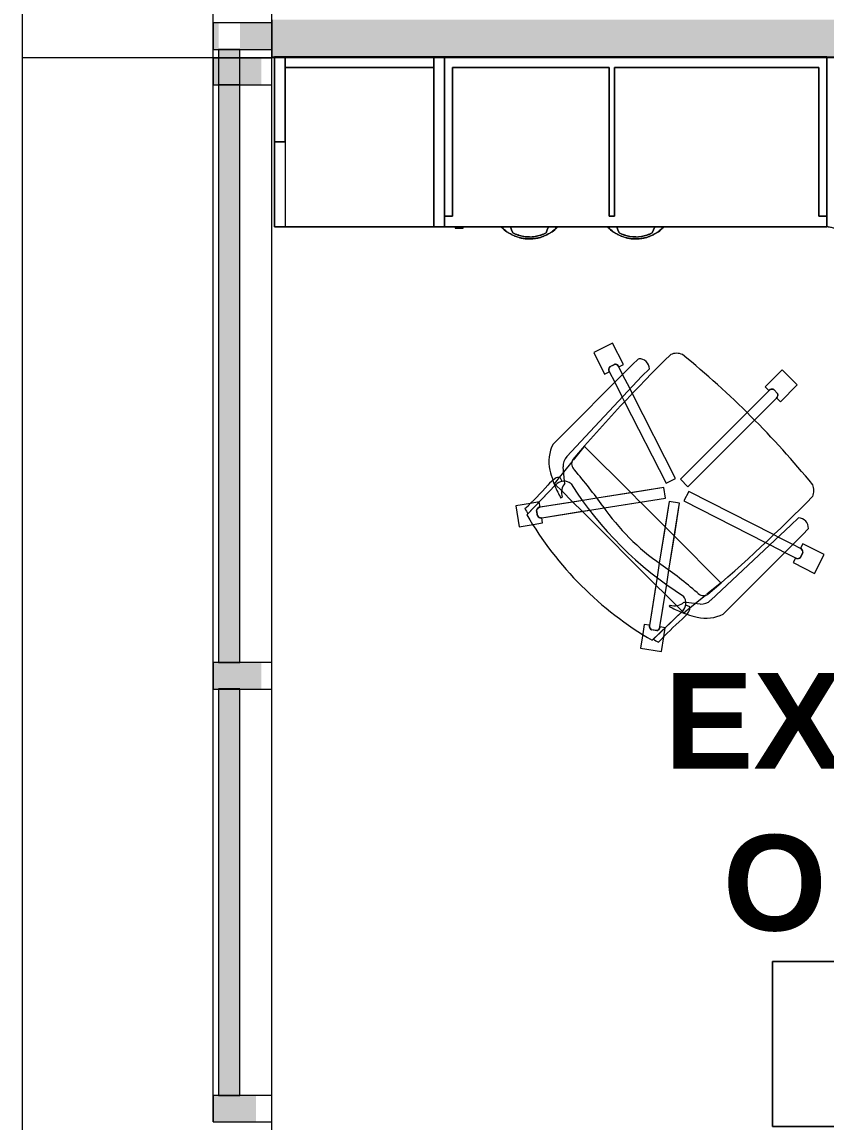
# Model space of a CAD drawing. Header units: inches. Extents: x 385 to 2249, y -1773 to -36.
# Drawn here: x 392.5 to 468.2, y -556.9 to -453.4 of the extents above; entities that cross this region are included whole.
import ezdxf

# ---------------------------------------------------------------- set-up
doc = ezdxf.new("R2010")
doc.units = ezdxf.units.IN
doc.header["$MEASUREMENT"] = 0
for name, color, linetype, lineweight in [('A-AREA-IDEN', 2, 'Continuous', 9), ('A-DETL', 90, 'Continuous', 9), ('A-DETL-THIN', 151, 'Continuous', 9), ('A-GLAZ-CURT', 52, 'Continuous', 13), ('A-GLAZ-CWMG', 51, 'Continuous', 13), ('A-WALL', 113, 'Continuous', 13), ('A-WALL-PATT', 111, 'Continuous', 13), ('I-FURN', 30, 'Continuous', 9), ('I-FURN-PNLS', 30, 'Continuous', 9), ('I-WALL', 2, 'Continuous', 13)]:
    doc.layers.add(name, color=color, linetype=linetype, lineweight=lineweight)
doc.styles.add('Swis721 Lt BT_B', font='', dxfattribs={"height": 9})
doc.styles.get('Swis721 Lt BT_B').set_extended_font_data('Swis721 Lt BT', bold=True)

# ---------------------------------------------------------------- blocks, each defined once
blk = doc.blocks.new('System Panel - Glazed 2-5453543-Level 6 POWER _ SIGNAL')
at = {"layer": 'A-GLAZ-CURT', "color": 8, "lineweight": 20}
for p, q in [((27.19, 2.25), (-27.19, 2.25)), ((-27.19, 2.25), (-27.19, 0.25)), ((27.19, 0.25), (27.19, 2.25)), ((-27.19, 0.25), (27.19, 0.25))]:
    blk.add_line(p, q, dxfattribs=at)
blk = doc.blocks.new('Rectangular Mullion - 2_5_ x 5_ rectangular-5019623-Level 6 POWER _ SIGNAL')
at = {"layer": 'A-GLAZ-CWMG', "lineweight": 9}
blk.add_hatch(color=7, dxfattribs=at).paths.add_polyline_path([(0, 1.76), (0, -2.75), (-2.5, -2.75), (-2.5, 1.76), (-1.23, 1.76)], flags=0)
at = {"layer": 'A-GLAZ-CWMG', "color": 8, "lineweight": 20}
for p, q in [((-2.5, 2.75), (0, 2.75)), ((-2.5, -2.75), (-2.5, 2.75)), ((0, 2.75), (0, -2.75)), ((0, -2.75), (-2.5, -2.75))]:
    blk.add_line(p, q, dxfattribs=at)
blk = doc.blocks.new('System Panel - Glazed 2-5041578-Level 6 POWER _ SIGNAL')
at = {"layer": 'A-GLAZ-CURT', "lineweight": 9}
blk.add_hatch(color=7, dxfattribs=at).paths.add_polyline_path([(-19.13, 0.25), (19.13, 0.25), (19.13, 2.25), (-19.13, 2.25)], flags=0)
at = {"layer": 'A-GLAZ-CURT', "color": 8, "lineweight": 20}
for p, q in [((19.13, 2.25), (-19.13, 2.25)), ((-19.13, 2.25), (-19.13, 0.25)), ((19.13, 0.25), (19.13, 2.25)), ((-19.13, 0.25), (19.13, 0.25))]:
    blk.add_line(p, q, dxfattribs=at)
blk = doc.blocks.new('System Panel - Glazed 2-5472165-Level 6 POWER _ SIGNAL')
at = {"layer": 'A-GLAZ-CURT', "lineweight": 9}
blk.add_hatch(color=7, dxfattribs=at).paths.add_polyline_path([(-28.84, 0.25), (28.84, 0.25), (28.84, 2.25), (-28.84, 2.25)], flags=0)
at = {"layer": 'A-GLAZ-CURT', "color": 8, "lineweight": 20}
for p, q in [((28.84, 2.25), (-28.84, 2.25)), ((-28.84, 2.25), (-28.84, 0.25)), ((28.84, 0.25), (28.84, 2.25)), ((-28.84, 0.25), (28.84, 0.25))]:
    blk.add_line(p, q, dxfattribs=at)
blk = doc.blocks.new('Rectangular Mullion - 2_5_ x 5_ rectangular-V9-Level 6 POWER _ SIGNAL')
at = {"layer": 'A-GLAZ-CWMG', "lineweight": 9}
h = blk.add_hatch(color=7, dxfattribs=at)
h.paths.add_polyline_path([(-2.5, 2.75), (0, 2.75), (0, -0.25), (-2.5, -0.25), (-2.5, 1.73)], flags=0)
h.paths.add_polyline_path([(-2.5, -2.75), (-2.5, -2.25), (0, -2.25), (0, -2.75)], flags=0)
at = {"layer": 'A-GLAZ-CWMG', "color": 8, "lineweight": 20}
for p, q in [((-2.5, 2.75), (0, 2.75)), ((-2.5, -2.75), (-2.5, 2.75)), ((0, 2.75), (0, -2.75)), ((0, -2.75), (-2.5, -2.75))]:
    blk.add_line(p, q, dxfattribs=at)
blk = doc.blocks.new('Rectangular Mullion - 2_5_ x 5_ rectangular-V7-Level 6 POWER _ SIGNAL')
at = {"layer": 'A-GLAZ-CWMG', "lineweight": 9}
blk.add_hatch(color=7, dxfattribs=at).paths.add_polyline_path([(-2.5, 1.26), (-2.5, -2.75), (0, -2.75), (0, 1.26), (-1.91, 1.26)], flags=0)
at = {"layer": 'A-GLAZ-CWMG', "color": 8, "lineweight": 20}
for p, q in [((0, 2.75), (-2.5, 2.75)), ((-2.5, 2.75), (-2.5, -2.75)), ((0, -2.75), (0, 2.75)), ((-2.5, -2.75), (0, -2.75))]:
    blk.add_line(p, q, dxfattribs=at)
blk = doc.blocks.new('Zira Wksta 11 - Type 2-5323181-Level 6 POWER _ SIGNAL')
at = {"layer": 'I-FURN'}
for p, q in [((-16, 66.49), (-16.17, 66.49)), ((-16, 66.49), (-16.17, 66.49)), ((-16.17, 66.48), (-16, 66.48)), ((-16.17, 66.48), (-16, 66.48)), ((-16, 66.6), (-16, 66.66)), ((-16, 66.66), (-16, 66.65)), ((-16, 66.6), (-16, 66.66)), ((-16, 66.66), (-16, 66.61)), ((-16, 66.65), (-16, 66.63)), ((-16, 66.63), (-16, 66.61)), ((-16, 66.61), (-16, 66.58)), ((-16, 66.61), (-16, 66.51)), ((-16, 66.51), (-16, 66.6)), ((-16, 66.51), (-16, 66.6)), ((-16, 66.58), (-16, 66.55)), ((-16, 66.55), (-16, 66.51)), ((-16, 66.48), (-16, 66.51)), ((-16, 66.51), (-16, 66.49)), ((-16, 66.48), (-16, 66.51)), ((-16, 66.51), (-16, 66.49)), ((-16, 66.48), (-16, 66.14)), ((-16, 66.14), (-16, 66.48)), ((-16, 66.48), (-16, 65.79)), ((-16, 66.14), (-16, 66.48)), ((-42.25, 65.29), (-44.22, 64.98)), ((-42.25, 65.29), (-44.22, 64.98)), ((-42.03, 63.91), (-42.25, 65.29)), ((-42.03, 63.91), (-42.25, 65.29)), ((-16.56, 65.56), (-16.28, 65.68)), ((-16.56, 65.56), (-16.28, 65.68)), ((-16.28, 65.68), (-16, 65.79)), ((-16.28, 65.68), (-16, 65.79)), ((-16, 66.14), (-16, 65.79)), ((-16, 65.79), (-16, 66.14)), ((-16, 65.79), (-16, 66.14)), ((-44.22, 64.98), (-44.01, 63.65)), ((-44.22, 64.98), (-44.01, 63.65)), ((-40.26, 61.5), (-43.11, 64.24)), ((-44.01, 63.65), (-43.87, 62.76)), ((-44.01, 63.65), (-43.87, 62.76)), ((-43.2, 63.25), (-42.69, 63.33)), ((-43.2, 63.25), (-42.69, 63.33)), ((-42.69, 63.32), (-43.19, 63.24)), ((-42.69, 63.32), (-43.19, 63.24)), ((-43.01, 64.14), (-40.26, 61.5)), ((-41.89, 63.07), (-42.03, 63.91)), ((-41.89, 63.07), (-42.03, 63.91)), ((-43.87, 62.76), (-43.39, 62.83)), ((-43.87, 62.76), (-43.39, 62.83)), ((-43.38, 62.83), (-42.77, 59.03)), ((-43.38, 62.83), (-42.66, 58.31)), ((-41.9, 59.91), (-42.39, 62.99)), ((-41.75, 58.96), (-42.39, 62.99)), ((-42.37, 62.99), (-41.89, 63.07)), ((-42.37, 62.99), (-41.89, 63.07)), ((-16.28, 62.32), (-16.56, 62.44)), ((-16.28, 62.32), (-16.56, 62.44)), ((-16, 62.21), (-16.28, 62.32)), ((-16, 62.21), (-16.28, 62.32)), ((-16, 61.86), (-16, 62.21)), ((-16, 62.21), (-16, 61.86)), ((-16, 61.86), (-16, 62.21)), ((-16, 62.21), (-16, 61.52)), ((-40.3, 61.51), (-40.83, 60.97)), ((-40.18, 61.62), (-40.24, 61.57)), ((-40.02, 61.55), (-40.16, 61.65)), ((-39.87, 61.42), (-40.02, 61.54)), ((-39.96, 60.93), (-39.59, 61.1)), ((-39.62, 61.22), (-39.86, 61.41)), ((-39.08, 60.78), (-39.58, 61.19)), ((-28.98, 54.33), (-36.44, 61.78)), ((-16, 61.52), (-16.17, 61.52)), ((-16, 61.52), (-16.17, 61.52)), ((-16.17, 61.51), (-16, 61.51)), ((-16.17, 61.51), (-16, 61.51)), ((-16, 61.52), (-16, 61.86)), ((-16, 61.86), (-16, 61.52)), ((-16, 61.52), (-16, 61.86)), ((-16, 61.49), (-16, 61.52)), ((-16, 61.49), (-16, 61.52)), ((-16, 61.51), (-16, 61.49)), ((-16, 61.51), (-16, 61.49)), ((-16, 61.49), (-16, 61.39)), ((-16, 61.4), (-16, 61.49)), ((-16, 61.49), (-16, 61.39)), ((-16, 61.4), (-16, 61.49)), ((-16, 61.38), (-16, 61.4)), ((-16, 61.34), (-16, 61.4)), ((-16, 61.39), (-16, 61.35)), ((-16, 61.39), (-16, 61.34)), ((-16, 61.36), (-16, 61.38)), ((-16, 61.35), (-16, 61.36)), ((-16, 61.35), (-16, 61.34)), ((-16, 61.34), (-16, 61.35)), ((-40.83, 60.97), (-41.9, 59.91)), ((-41.52, 61.04), (-41.44, 60.93)), ((-40.11, 60.67), (-39.95, 60.69)), ((-39.95, 60.69), (-38.6, 60.83)), ((-38.11, 60), (-39.08, 60.78)), ((-37.61, 60.47), (-30.06, 53.42)), ((-42.77, 59.03), (-49.71, 52.1)), ((-41.9, 59.91), (-42.77, 59.03)), ((-42.77, 59.03), (-42.66, 58.31)), ((-41.75, 58.96), (-41.9, 59.91)), ((-38.06, 59.95), (-38.11, 60)), ((-36.72, 58.87), (-37.97, 59.88)), ((-42.66, 58.31), (-42.45, 56.98)), ((-42.66, 58.31), (-42.45, 56.98)), ((-41.54, 57.65), (-41.75, 58.96)), ((-41.54, 57.65), (-41.75, 58.96)), ((-41.03, 54.44), (-36.66, 58.82)), ((-36.66, 58.82), (-36.72, 58.87)), ((-42.45, 56.98), (-41.91, 53.57)), ((-42.45, 56.98), (-41.53, 51.18)), ((-41.03, 54.44), (-41.54, 57.65)), ((-40.54, 51.34), (-41.54, 57.65)), ((-27.84, 57.95), (-29.85, 56.93)), ((-27.84, 57.95), (-29.85, 56.93)), ((-26.94, 56.17), (-27.84, 57.95)), ((-26.94, 56.17), (-27.84, 57.95)), ((-30.63, 55.97), (-32.03, 55.26)), ((-30.63, 55.97), (-32.03, 55.26)), ((-29.62, 56.49), (-30.63, 55.97)), ((-29.62, 56.49), (-30.63, 55.97)), ((-29.85, 56.93), (-29.63, 56.5)), ((-29.85, 56.93), (-29.63, 56.5)), ((-29.17, 56.45), (-28.94, 55.99)), ((-29.17, 56.45), (-28.94, 55.99)), ((-28.95, 55.99), (-29.17, 56.43)), ((-28.95, 55.99), (-29.17, 56.43)), ((-28.94, 55.15), (-26.94, 56.17)), ((-28.94, 55.15), (-26.94, 56.17)), ((-16, 56.49), (-16.17, 56.49)), ((-16.17, 56.48), (-16, 56.48)), ((-16, 56.65), (-16, 56.66)), ((-16, 56.66), (-16, 56.61)), ((-16, 56.6), (-16, 56.65)), ((-16, 56.61), (-16, 56.51)), ((-16, 56.56), (-16, 56.6)), ((-16, 56.51), (-16, 56.56)), ((-16, 56.48), (-16, 56.51)), ((-16, 56.51), (-16, 56.49)), ((-16, 56.48), (-16, 55.79)), ((-16, 56.14), (-16, 56.48)), ((-16, 55.79), (-16, 56.14)), ((-32.46, 55.04), (-40.13, 51.13)), ((-32.46, 55.04), (-40.13, 51.13)), ((-32.03, 55.26), (-32.46, 55.04)), ((-32.03, 55.26), (-32.46, 55.04)), ((-31.26, 54.53), (-29.89, 55.23)), ((-31.26, 54.53), (-29.89, 55.23)), ((-29.89, 55.23), (-29.17, 55.6)), ((-29.89, 55.23), (-29.17, 55.6)), ((-29.16, 55.58), (-28.94, 55.15)), ((-29.16, 55.58), (-28.94, 55.15)), ((-16.56, 55.56), (-16.28, 55.68)), ((-16.28, 55.68), (-16, 55.79)), ((-41.91, 53.57), (-41.03, 54.44)), ((-40.54, 51.34), (-41.03, 54.44)), ((-39.68, 50.24), (-31.71, 54.3)), ((-39.68, 50.24), (-31.71, 54.3)), ((-31.71, 54.3), (-31.26, 54.53)), ((-31.71, 54.3), (-31.26, 54.53)), ((-28.41, 53.72), (-28.98, 54.33)), ((-55.65, 53.55), (-55.96, 51.57)), ((-55.65, 53.55), (-55.96, 51.57)), ((-54.32, 53.34), (-55.65, 53.55)), ((-54.32, 53.34), (-55.65, 53.55)), ((-53.43, 53.2), (-54.32, 53.34)), ((-53.43, 53.2), (-54.32, 53.34)), ((-53.5, 52.72), (-53.43, 53.2)), ((-53.5, 52.72), (-53.43, 53.2)), ((-44.2, 51.27), (-41.94, 53.53)), ((-41.91, 53.57), (-41.53, 51.18)), ((-30.06, 53.42), (-29.35, 52.71)), ((-54.91, 52.44), (-52.18, 49.59)), ((-52.18, 49.59), (-54.81, 52.33)), ((-54, 52.02), (-53.92, 52.52)), ((-54, 52.02), (-53.92, 52.52)), ((-53.91, 52.52), (-53.99, 52.02)), ((-53.91, 52.52), (-53.99, 52.02)), ((-49.71, 52.1), (-53.51, 52.7)), ((-48.98, 51.99), (-53.51, 52.7)), ((-49.71, 52.1), (-50.58, 51.23)), ((-48.98, 51.99), (-49.71, 52.1)), ((-47.65, 51.78), (-48.98, 51.99)), ((-47.65, 51.78), (-48.98, 51.99)), ((-44.24, 51.24), (-47.65, 51.78)), ((-41.85, 50.86), (-47.65, 51.78)), ((-16.28, 52.32), (-16.56, 52.44)), ((-16, 52.21), (-16.28, 52.32)), ((-16, 51.86), (-16, 52.21)), ((-16, 52.21), (-16, 51.52)), ((-16, 51.52), (-16, 51.86)), ((-55.96, 51.57), (-54.58, 51.36)), ((-55.96, 51.57), (-54.58, 51.36)), ((-54.58, 51.36), (-53.74, 51.22)), ((-54.58, 51.36), (-53.74, 51.22)), ((-53.74, 51.23), (-53.66, 51.7)), ((-53.74, 51.22), (-53.66, 51.7)), ((-53.74, 51.22), (-53.74, 51.23)), ((-53.66, 51.72), (-50.58, 51.23)), ((-53.66, 51.72), (-49.63, 51.08)), ((-51.6, 50.77), (-51.71, 50.85)), ((-50.58, 51.23), (-51.65, 50.16)), ((-50.58, 51.23), (-49.63, 51.08)), ((-49.63, 51.08), (-48.32, 50.87)), ((-49.63, 51.08), (-48.32, 50.87)), ((-48.32, 50.87), (-45.12, 50.36)), ((-48.32, 50.87), (-42.01, 49.87)), ((-45.12, 50.36), (-44.24, 51.24)), ((-41.85, 50.86), (-44.24, 51.24)), ((-42.01, 49.87), (-41.85, 50.86)), ((-42.01, 49.87), (-41.85, 50.86)), ((-41.53, 51.18), (-40.54, 51.34)), ((-41.53, 51.18), (-40.54, 51.34)), ((-40.13, 51.13), (-39.68, 50.24)), ((-40.13, 51.13), (-39.68, 50.24)), ((-16, 51.52), (-16.17, 51.52)), ((-16.17, 51.51), (-16, 51.51)), ((-16, 51.49), (-16, 51.52)), ((-16, 51.51), (-16, 51.49)), ((-16, 51.49), (-16, 51.42)), ((-16, 51.4), (-16, 51.49)), ((-16, 51.42), (-16, 51.39)), ((-16, 51.34), (-16, 51.4)), ((-16, 51.39), (-16, 51.37)), ((-16, 51.37), (-16, 51.34)), ((-51.65, 50.16), (-52.18, 49.63)), ((-49.49, 45.99), (-45.12, 50.36)), ((-45.12, 50.36), (-42.01, 49.87)), ((-39.75, 49.79), (-40.46, 49.08)), ((-39.75, 49.79), (-40.46, 49.08)), ((-33.51, 43.54), (-39.75, 49.79)), ((-33.51, 43.54), (-39.75, 49.79)), ((-52.32, 49.48), (-52.22, 49.35)), ((-52.24, 49.57), (-52.29, 49.51)), ((-52.21, 49.34), (-51.89, 48.95)), ((-51.86, 48.91), (-51.45, 48.41)), ((-51.77, 48.92), (-51.6, 49.28)), ((-51.51, 47.93), (-51.36, 49.28)), ((-51.36, 49.28), (-51.35, 49.44)), ((-41.8, 49.46), (-45.71, 41.79)), ((-41.8, 49.46), (-45.71, 41.79)), ((-44.97, 41.04), (-40.91, 49.01)), ((-44.97, 41.04), (-40.91, 49.01)), ((-40.91, 49.01), (-41.8, 49.46)), ((-40.91, 49.01), (-41.8, 49.46)), ((-40.46, 49.08), (-34.22, 42.84)), ((-40.46, 49.08), (-34.22, 42.84)), ((-51.45, 48.41), (-50.67, 47.44)), ((-44.09, 39.39), (-51.14, 46.94)), ((-50.67, 47.44), (-50.62, 47.38)), ((-50.55, 47.3), (-49.54, 46.05)), ((-52.45, 45.77), (-45, 38.31)), ((-49.54, 46.05), (-49.49, 45.99)), ((-31.41, 41.45), (-33.51, 43.54)), ((-31.41, 41.45), (-33.51, 43.54)), ((-34.22, 42.84), (-32.12, 40.74)), ((-34.22, 42.84), (-32.12, 40.74)), ((-45.71, 41.79), (-45.93, 41.36)), ((-45.71, 41.79), (-45.93, 41.36)), ((-31.06, 41.8), (-31.4, 41.46)), ((-31.06, 41.8), (-31.4, 41.46)), ((-29.47, 40.21), (-31.06, 41.8)), ((-29.47, 40.21), (-31.06, 41.8)), ((-45.93, 41.36), (-46.64, 39.96)), ((-45.93, 41.36), (-46.64, 39.96)), ((-45.9, 39.22), (-45.2, 40.58)), ((-45.9, 39.22), (-45.2, 40.58)), ((-45.2, 40.58), (-44.97, 41.04)), ((-45.2, 40.58), (-44.97, 41.04)), ((-32.13, 40.73), (-32.47, 40.38)), ((-32.13, 40.73), (-32.47, 40.38)), ((-32.47, 40.38), (-30.88, 38.79)), ((-32.47, 40.38), (-30.88, 38.79)), ((-31.31, 41), (-31.67, 40.64)), ((-31.67, 40.65), (-31.32, 41)), ((-31.67, 40.65), (-31.32, 41)), ((-31.31, 41), (-31.67, 40.64)), ((-46.64, 39.96), (-47.16, 38.95)), ((-46.64, 39.96), (-47.16, 38.95)), ((-43.38, 38.68), (-44.09, 39.39)), ((-30.88, 38.79), (-29.47, 40.21)), ((-30.88, 38.79), (-29.47, 40.21)), ((-47.6, 39.18), (-48.62, 37.17)), ((-47.6, 39.18), (-48.62, 37.17)), ((-47.17, 38.96), (-47.6, 39.18)), ((-47.17, 38.96), (-47.6, 39.18)), ((-46.66, 38.26), (-47.12, 38.5)), ((-46.66, 38.26), (-47.12, 38.5)), ((-47.11, 38.5), (-46.66, 38.28)), ((-47.11, 38.5), (-46.66, 38.28)), ((-46.27, 38.5), (-45.9, 39.22)), ((-46.27, 38.5), (-45.9, 39.22)), ((-45.82, 38.27), (-46.25, 38.49)), ((-45.82, 38.27), (-46.25, 38.49)), ((-45, 38.31), (-44.39, 37.74)), ((-46.84, 36.27), (-45.82, 38.27)), ((-46.84, 36.27), (-45.82, 38.27)), ((-48.62, 37.17), (-46.84, 36.27)), ((-48.62, 37.17), (-46.84, 36.27))]:
    blk.add_line(p, q, dxfattribs=at)
at = {"layer": 'I-FURN', "flags": 128}
for points in [[(-16, 65.79), (-16.28, 65.68), (-16.56, 65.56)], [(-16, 65.79), (-16.28, 65.68), (-16.56, 65.56)], [(-16.56, 62.44), (-16.28, 62.32), (-16, 62.21)], [(-16.56, 62.44), (-16.28, 62.32), (-16, 62.21)], [(-16, 55.79), (-16.28, 55.68), (-16.56, 55.56)], [(-16.56, 52.44), (-16.28, 52.32), (-16, 52.21)]]:
    blk.add_lwpolyline(points, dxfattribs=at)
at = {"layer": 'I-FURN'}
for centre, radius, start, end in [((-13.45, 64), 3.69, 137.0289, 137.7029), ((-13.45, 64), 3.69, 137.0385, 137.567), ((-13.45, 64), 3.69, 137.0289, 137.7029), ((-13.45, 64), 3.69, 137.0385, 137.567), ((-26.52, 35.85), 32.89, 120.3075, 149.696), ((-26.21, 35.54), 33.17, 119.4478, 120.4234), ((-22.46, 82.79), 27.2, 222.4882, 229.0143), ((-42.99, 62.9), 0.407, 120.1651, 189.8349), ((-42.97, 62.9), 0.406, 121.6199, 175.524), ((-42.97, 62.9), 0.406, 121.6199, 162.0479), ((-42.99, 62.9), 0.407, 120.1651, 148.033), ((-42.77, 62.94), 0.407, 63.9009, 77.8349), ((-42.77, 62.94), 0.407, 8.1651, 77.8349), ((-42.79, 62.93), 0.406, 62.9041, 76.3801), ((-42.79, 62.93), 0.406, 62.9041, 76.3801), ((-42.79, 62.93), 0.406, 9, 62.9041), ((-42.79, 62.93), 0.406, 49.4281, 62.9041), ((-42.77, 62.94), 0.407, 49.967, 63.9009), ((-42.79, 62.93), 0.406, 9, 49.4281), ((-42.77, 62.94), 0.407, 22.0991, 49.967), ((-42.99, 62.9), 0.407, 161.967, 175.9009), ((-42.99, 62.9), 0.407, 175.9009, 189.8349), ((-42.99, 62.9), 0.407, 148.033, 161.967), ((-42.97, 62.9), 0.406, 162.0479, 175.524), ((-42.97, 62.9), 0.406, 175.524, 189), ((-42.97, 62.9), 0.406, 175.524, 189), ((-42.77, 62.94), 0.407, 8.1651, 22.0991), ((-42.75, 59.43), 3.74, 35.0936, 49.0143), ((-38.08, 58.54), 3.63, 63.1789, 103.0478), ((-36.73, 52.71), 9.61, 112.2631, 119.9334), ((-36.73, 52.71), 9.61, 111.6393, 112.073), ((-40.99, 60.74), 1.05, 10.2002, 46.1786), ((-40.99, 60.74), 1.05, 320.9554, 46.1786), ((-36.73, 52.71), 9.61, 109.114, 111.4906), ((-36.73, 52.71), 9.61, 103.0478, 108.9964), ((-40.19, 61.23), 0.613, 347.5427, 35.0936), ((-13.45, 64), 3.69, 222.2971, 222.9711), ((-13.45, 64), 3.69, 222.2971, 222.9711), ((-13.45, 64), 3.69, 222.433, 222.9615), ((-13.45, 64), 3.69, 222.433, 222.9615), ((-22.13, 31.46), 33.83, 122.2285, 147.7715), ((-41.02, 59.61), 1.38, 79.0187, 107.9497), ((-41.02, 59.61), 1.38, 50.0878, 77.4248), ((-38.55, 59.45), 1.39, 47.8013, 92.1078), ((-66.86, 92.2), 42.84, 304.9767, 310.7699), ((-38.29, 59.27), 0.763, 59.2338, 140.7662), ((-137.56, -56.85), 153.52, 44.4749, 49.5213), ((-29.58, 38.91), 22.19, 124.9767, 145.0233), ((-29.44, 56.14), 0.407, 48.1651, 117.8349), ((-29.44, 56.14), 0.407, 103.9009, 117.8349), ((-29.44, 56.12), 0.406, 90.0479, 117), ((-29.44, 56.12), 0.406, 49.6199, 117), ((-29.44, 56.14), 0.407, 89.967, 103.9009), ((-29.44, 56.14), 0.407, 76.033, 89.967), ((-29.44, 56.12), 0.406, 49.6199, 90.0479), ((-29.44, 56.14), 0.407, 48.1651, 76.033), ((-29.35, 55.96), 0.406, 297, 4.3801), ((-29.34, 55.95), 0.407, 296.1651, 5.8349), ((-29.35, 55.96), 0.406, 350.9041, 4.3801), ((-29.34, 55.95), 0.407, 351.9009, 5.8349), ((-13.45, 54), 3.69, 137.0289, 137.7029), ((-13.45, 54), 3.69, 137.0385, 137.567), ((-29.35, 55.96), 0.406, 297, 310.476), ((-29.34, 55.95), 0.407, 296.1651, 351.9009), ((-29.35, 55.96), 0.406, 310.476, 350.9041), ((-29.37, 53.66), 0.956, 270.8901, 3.1099), ((-26.21, 35.54), 33.17, 149.5766, 150.5522), ((-73.46, 31.79), 27.2, 40.9857, 47.5118), ((-53.61, 52.1), 0.407, 192.1651, 206.0991), ((-53.61, 52.1), 0.407, 192.1651, 206.0991), ((-53.6, 52.12), 0.406, 193.6199, 220.5719), ((-53.6, 52.12), 0.406, 193.6199, 207.0959), ((-53.61, 52.1), 0.407, 206.0991, 220.033), ((-53.61, 52.1), 0.407, 206.0991, 220.033), ((-53.6, 52.12), 0.406, 207.0959, 234.0479), ((-53.57, 52.32), 0.407, 121.967, 149.8349), ((-53.57, 52.32), 0.407, 135.9009, 149.8349), ((-53.61, 52.1), 0.407, 220.033, 233.967), ((-53.61, 52.1), 0.407, 220.033, 233.967), ((-53.57, 52.3), 0.406, 81, 148.3801), ((-53.57, 52.3), 0.406, 121.4281, 148.3801), ((-53.6, 52.12), 0.406, 220.5719, 247.524), ((-53.57, 52.32), 0.407, 121.967, 135.9009), ((-53.61, 52.1), 0.407, 233.967, 247.9009), ((-53.61, 52.1), 0.407, 233.967, 261.8349), ((-53.6, 52.12), 0.406, 234.0479, 247.524), ((-53.57, 52.32), 0.407, 108.033, 121.967), ((-53.57, 52.32), 0.407, 108.033, 121.967), ((-53.57, 52.3), 0.406, 114.798, 121.4281), ((-53.57, 52.3), 0.406, 81, 114.798), ((-53.57, 52.32), 0.407, 94.0991, 108.033), ((-53.57, 52.32), 0.407, 94.0991, 108.033), ((-53.57, 52.32), 0.407, 80.1651, 94.0991), ((-53.57, 52.32), 0.407, 80.1651, 94.0991), ((-53.61, 52.1), 0.407, 247.9009, 261.8349), ((-53.6, 52.12), 0.406, 247.524, 261), ((-53.6, 52.12), 0.406, 247.524, 261), ((-43.38, 46.05), 9.61, 150.0666, 157.7369), ((-50.28, 50.34), 1.38, 162.0503, 190.9813), ((-82.87, 76.19), 42.84, 319.2301, 325.0233), ((-13.45, 54), 3.69, 222.2971, 222.9711), ((-13.45, 54), 3.69, 222.433, 222.9615), ((-50.28, 50.34), 1.38, 192.5752, 219.9122), ((-29.21, 50.15), 1.31, 335.0433, 24.9567), ((-50.11, 52.08), 3.74, 220.9857, 234.9064), ((-43.38, 46.05), 9.61, 161.0036, 166.9522), ((-43.38, 46.05), 9.61, 158.5094, 161.0036), ((-43.38, 46.05), 9.61, 157.927, 158.3607), ((-51.9, 49.52), 0.613, 234.9064, 282.4573), ((-51.42, 50.32), 1.05, 223.8214, 259.7998), ((-51.42, 50.32), 1.05, 223.8214, 309.0446), ((-93.91, 103.23), 84.96, 309.1475, 320.8525), ((-49.21, 47.4), 3.63, 166.9522, 206.8211), ((-50.12, 47.88), 1.39, 177.8922, 222.1987), ((-49.94, 47.62), 0.763, 129.2338, 210.7662), ((66.18, 146.89), 153.52, 220.4787, 225.5251), ((-31.7, 41.16), 0.406, 31.524, 45), ((-31.7, 41.16), 0.406, 337.6199, 45), ((-31.68, 41.17), 0.407, 31.9009, 45.8349), ((-31.68, 41.17), 0.407, 336.1651, 45.8349), ((-31.84, 41.01), 0.407, 224.1651, 293.8349), ((-31.84, 41.01), 0.407, 224.1651, 293.8349), ((-31.83, 41.03), 0.406, 225, 238.476), ((-31.83, 41.03), 0.406, 225, 292.3801), ((-31.83, 41.03), 0.406, 238.476, 278.9041), ((-31.83, 41.03), 0.406, 278.9041, 292.3801), ((-31.7, 41.16), 0.406, 351.0959, 31.524), ((-31.68, 41.17), 0.407, 17.967, 31.9009), ((-31.7, 41.16), 0.406, 337.6199, 351.0959), ((-31.68, 41.17), 0.407, 336.1651, 17.967), ((-46.81, 38.77), 0.407, 152.1651, 180.033), ((-46.81, 38.77), 0.407, 152.1651, 221.8349), ((-46.81, 38.77), 0.407, 180.033, 193.967), ((-46.81, 38.77), 0.407, 193.967, 221.8349), ((-46.8, 38.77), 0.406, 153, 220.3801), ((-46.8, 38.77), 0.406, 166.476, 206.9041), ((-46.8, 38.77), 0.406, 153, 166.476), ((-46.8, 38.77), 0.406, 206.9041, 220.3801), ((-46.63, 38.68), 0.406, 265.6199, 333), ((-46.62, 38.67), 0.407, 264.1651, 333.8349), ((-46.63, 38.68), 0.406, 265.6199, 319.524), ((-46.62, 38.67), 0.407, 264.1651, 305.967), ((-46.62, 38.67), 0.407, 305.967, 333.8349), ((-46.63, 38.68), 0.406, 319.524, 333), ((-44.34, 38.7), 0.956, 266.8901, 359.1099), ((-40.82, 38.53), 1.31, 245.0433, 294.9567)]:
    blk.add_arc(centre, radius, start, end, dxfattribs=at)
for points, knots in [([(-16.17, 61.52), (-16.32, 61.69), (-16.6, 62.05), (-16.9, 62.66), (-17.09, 63.32), (-17.17, 64.23), (-17, 65.14), (-16.6, 65.95), (-16.32, 66.31), (-16.17, 66.48)], [0, 0, 0, 0, 0.125, 0.25, 0.375, 0.5, 0.75, 0.875, 1, 1, 1, 1]), ([(-16.17, 61.52), (-16.32, 61.69), (-16.6, 62.05), (-16.9, 62.66), (-17.09, 63.32), (-17.17, 64.23), (-17, 65.14), (-16.6, 65.95), (-16.32, 66.31), (-16.17, 66.48)], [0, 0, 0, 0, 0.125, 0.25, 0.375, 0.5, 0.75, 0.875, 1, 1, 1, 1]), ([(-16, 66.66), (-16, 66.66), (-16, 66.66), (-16, 66.65), (-16.01, 66.65), (-16.01, 66.65), (-16.01, 66.65), (-16.02, 66.64), (-16.02, 66.64), (-16.02, 66.63), (-16.03, 66.63), (-16.03, 66.63), (-16.04, 66.62), (-16.05, 66.61), (-16.05, 66.6)], [0, 0, 0, 0, 0.125, 0.1875, 0.25, 0.3125, 0.375, 0.4375, 0.5, 0.5625, 0.625, 0.6875, 0.75, 1, 1, 1, 1]), ([(-16, 66.66), (-16, 66.66), (-16, 66.66), (-16, 66.65), (-16.01, 66.65), (-16.01, 66.65), (-16.01, 66.65), (-16.02, 66.64), (-16.02, 66.64), (-16.02, 66.63), (-16.03, 66.63), (-16.03, 66.63), (-16.04, 66.62), (-16.05, 66.61), (-16.05, 66.6)], [0, 0, 0, 0, 0.125, 0.1875, 0.25, 0.3125, 0.375, 0.4375, 0.5, 0.5625, 0.625, 0.6875, 0.75, 1, 1, 1, 1]), ([(-16.04, 66.61), (-16.04, 66.62), (-16.03, 66.63), (-16.02, 66.64), (-16.02, 66.64), (-16.01, 66.65), (-16.01, 66.65), (-16.01, 66.65), (-16, 66.65), (-16, 66.65), (-16, 66.66), (-16, 66.66), (-16, 66.66)], [0, 0, 0, 0, 0.25, 0.375, 0.5, 0.5625, 0.625, 0.6875, 0.75, 0.8125, 0.875, 1, 1, 1, 1]), ([(-16.04, 66.61), (-16.04, 66.62), (-16.03, 66.63), (-16.02, 66.64), (-16.02, 66.64), (-16.01, 66.65), (-16.01, 66.65), (-16.01, 66.65), (-16, 66.65), (-16, 66.65), (-16, 66.66), (-16, 66.66), (-16, 66.66)], [0, 0, 0, 0, 0.25, 0.375, 0.5, 0.5625, 0.625, 0.6875, 0.75, 0.8125, 0.875, 1, 1, 1, 1]), ([(-16.56, 65.56), (-16.73, 65.24), (-16.91, 64.72), (-16.95, 64.18), (-16.95, 64)], [0, 0, 0, 0, 0.3333333, 0.5, 0.5, 0.5, 0.5]), ([(-16.67, 65.78), (-16.73, 65.68), (-16.79, 65.55), (-16.85, 65.42), (-16.86, 65.4)], [0.15936451, 0.15936451, 0.15936451, 0.15936451, 0.22222222, 0.23762024, 0.23762024, 0.23762024, 0.23762024]), ([(-16.67, 65.78), (-16.73, 65.68), (-16.79, 65.55), (-16.85, 65.42), (-16.86, 65.4)], [0.15936451, 0.15936451, 0.15936451, 0.15936451, 0.22222222, 0.23762024, 0.23762024, 0.23762024, 0.23762024]), ([(-17.1, 64.52), (-17.11, 64.45), (-17.12, 64.32), (-17.13, 64.19), (-17.13, 64.14)], [0.40508035, 0.40508035, 0.40508035, 0.40508035, 0.44444444, 0.47528756, 0.47528756, 0.47528756, 0.47528756]), ([(-17.1, 64.52), (-17.11, 64.45), (-17.12, 64.32), (-17.13, 64.19), (-17.13, 64.14)], [0.40508035, 0.40508035, 0.40508035, 0.40508035, 0.44444444, 0.47528756, 0.47528756, 0.47528756, 0.47528756]), ([(-16.94, 65.16), (-16.97, 65.07), (-17.01, 64.95), (-17.04, 64.82), (-17.05, 64.78)], [0.28411479, 0.28411479, 0.28411479, 0.28411479, 0.33333333, 0.3562762, 0.3562762, 0.3562762, 0.3562762]), ([(-16.94, 65.16), (-16.97, 65.07), (-17.01, 64.95), (-17.04, 64.82), (-17.05, 64.78)], [0.28411479, 0.28411479, 0.28411479, 0.28411479, 0.33333333, 0.3562762, 0.3562762, 0.3562762, 0.3562762]), ([(-17.05, 63.22), (-17.04, 63.18), (-17.01, 63.05), (-16.98, 62.92), (-16.95, 62.84)], [0.64373131, 0.64373131, 0.64373131, 0.64373131, 0.66666667, 0.71591001, 0.71591001, 0.71591001, 0.71591001]), ([(-17.05, 63.22), (-17.04, 63.18), (-17.01, 63.05), (-16.98, 62.92), (-16.95, 62.84)], [0.64373131, 0.64373131, 0.64373131, 0.64373131, 0.66666667, 0.71591001, 0.71591001, 0.71591001, 0.71591001]), ([(-16.86, 62.6), (-16.81, 62.48), (-16.75, 62.35), (-16.68, 62.23), (-16.67, 62.22)], [0.76239192, 0.76239192, 0.76239192, 0.76239192, 0.83333333, 0.84070579, 0.84070579, 0.84070579, 0.84070579]), ([(-16.86, 62.6), (-16.81, 62.48), (-16.75, 62.35), (-16.68, 62.23), (-16.67, 62.22)], [0.76239192, 0.76239192, 0.76239192, 0.76239192, 0.83333333, 0.84070579, 0.84070579, 0.84070579, 0.84070579]), ([(-16.05, 61.4), (-16.05, 61.39), (-16.04, 61.38), (-16.03, 61.37), (-16.02, 61.37), (-16.02, 61.36), (-16.02, 61.36), (-16.01, 61.35), (-16.01, 61.35), (-16.01, 61.35), (-16, 61.35), (-16, 61.34), (-16, 61.34), (-16, 61.34)], [0, 0, 0, 0, 0.25, 0.375, 0.4375, 0.5, 0.5625, 0.625, 0.6875, 0.75, 0.8125, 0.875, 1, 1, 1, 1]), ([(-16.05, 61.4), (-16.05, 61.39), (-16.04, 61.38), (-16.03, 61.37), (-16.02, 61.37), (-16.02, 61.36), (-16.02, 61.36), (-16.01, 61.35), (-16.01, 61.35), (-16.01, 61.35), (-16, 61.35), (-16, 61.34), (-16, 61.34), (-16, 61.34)], [0, 0, 0, 0, 0.25, 0.375, 0.4375, 0.5, 0.5625, 0.625, 0.6875, 0.75, 0.8125, 0.875, 1, 1, 1, 1]), ([(-16, 61.34), (-16, 61.34), (-16, 61.34), (-16, 61.35), (-16, 61.35), (-16.01, 61.35), (-16.01, 61.35), (-16.01, 61.35), (-16.01, 61.36), (-16.02, 61.36), (-16.02, 61.36), (-16.02, 61.37), (-16.03, 61.37), (-16.04, 61.38), (-16.04, 61.39)], [0, 0, 0, 0, 0.125, 0.1875, 0.25, 0.3125, 0.375, 0.4375, 0.5, 0.5625, 0.625, 0.6875, 0.75, 1, 1, 1, 1]), ([(-16, 61.34), (-16, 61.34), (-16, 61.34), (-16, 61.35), (-16, 61.35), (-16.01, 61.35), (-16.01, 61.35), (-16.01, 61.35), (-16.01, 61.36), (-16.02, 61.36), (-16.02, 61.36), (-16.02, 61.37), (-16.03, 61.37), (-16.04, 61.38), (-16.04, 61.39)], [0, 0, 0, 0, 0.125, 0.1875, 0.25, 0.3125, 0.375, 0.4375, 0.5, 0.5625, 0.625, 0.6875, 0.75, 1, 1, 1, 1]), ([(-16.17, 51.52), (-16.32, 51.69), (-16.6, 52.05), (-16.9, 52.66), (-17.09, 53.32), (-17.17, 54.23), (-17, 55.14), (-16.6, 55.95), (-16.32, 56.31), (-16.17, 56.48)], [0, 0, 0, 0, 0.125, 0.25, 0.375, 0.5, 0.75, 0.875, 1, 1, 1, 1]), ([(-16, 56.66), (-16, 56.66), (-16, 56.66), (-16, 56.65), (-16.01, 56.65), (-16.01, 56.65), (-16.01, 56.65), (-16.02, 56.64), (-16.02, 56.64), (-16.02, 56.63), (-16.03, 56.63), (-16.03, 56.63), (-16.04, 56.62), (-16.05, 56.61), (-16.05, 56.6)], [0, 0, 0, 0, 0.125, 0.1875, 0.25, 0.3125, 0.375, 0.4375, 0.5, 0.5625, 0.625, 0.6875, 0.75, 1, 1, 1, 1]), ([(-16.04, 56.61), (-16.04, 56.62), (-16.03, 56.63), (-16.02, 56.64), (-16.02, 56.64), (-16.01, 56.65), (-16.01, 56.65), (-16.01, 56.65), (-16, 56.65), (-16, 56.65), (-16, 56.66), (-16, 56.66), (-16, 56.66)], [0, 0, 0, 0, 0.25, 0.375, 0.5, 0.5625, 0.625, 0.6875, 0.75, 0.8125, 0.875, 1, 1, 1, 1]), ([(-16.94, 55.16), (-16.97, 55.07), (-17.01, 54.95), (-17.04, 54.82), (-17.05, 54.78)], [0.28411479, 0.28411479, 0.28411479, 0.28411479, 0.33333333, 0.3562762, 0.3562762, 0.3562762, 0.3562762]), ([(-16.67, 55.78), (-16.73, 55.68), (-16.79, 55.55), (-16.85, 55.42), (-16.86, 55.4)], [0.15936451, 0.15936451, 0.15936451, 0.15936451, 0.22222222, 0.23762024, 0.23762024, 0.23762024, 0.23762024]), ([(-17.1, 54.52), (-17.11, 54.45), (-17.12, 54.32), (-17.13, 54.19), (-17.13, 54.14)], [0.40508035, 0.40508035, 0.40508035, 0.40508035, 0.44444444, 0.47528756, 0.47528756, 0.47528756, 0.47528756]), ([(-17.05, 53.22), (-17.04, 53.18), (-17.01, 53.05), (-16.98, 52.92), (-16.95, 52.84)], [0.64373131, 0.64373131, 0.64373131, 0.64373131, 0.66666667, 0.71591001, 0.71591001, 0.71591001, 0.71591001]), ([(-16.86, 52.6), (-16.81, 52.48), (-16.75, 52.35), (-16.68, 52.23), (-16.67, 52.22)], [0.76239192, 0.76239192, 0.76239192, 0.76239192, 0.83333333, 0.84070579, 0.84070579, 0.84070579, 0.84070579]), ([(-16.05, 51.4), (-16.05, 51.39), (-16.04, 51.38), (-16.03, 51.37), (-16.02, 51.37), (-16.02, 51.36), (-16.02, 51.36), (-16.01, 51.35), (-16.01, 51.35), (-16.01, 51.35), (-16, 51.35), (-16, 51.34), (-16, 51.34), (-16, 51.34)], [0, 0, 0, 0, 0.25, 0.375, 0.4375, 0.5, 0.5625, 0.625, 0.6875, 0.75, 0.8125, 0.875, 1, 1, 1, 1]), ([(-16, 51.34), (-16, 51.34), (-16, 51.34), (-16, 51.35), (-16, 51.35), (-16.01, 51.35), (-16.01, 51.35), (-16.01, 51.35), (-16.01, 51.36), (-16.02, 51.36), (-16.02, 51.36), (-16.02, 51.37), (-16.03, 51.37), (-16.04, 51.38), (-16.04, 51.39)], [0, 0, 0, 0, 0.125, 0.1875, 0.25, 0.3125, 0.375, 0.4375, 0.5, 0.5625, 0.625, 0.6875, 0.75, 1, 1, 1, 1])]:
    blk.add_open_spline(points, degree=3, knots=knots, dxfattribs=at)
for points in [[(-16.17, 66.49), (-16.3, 66.34), (-16.43, 66.18), (-16.54, 66.01)], [(-16.17, 66.49), (-16.3, 66.34), (-16.43, 66.18), (-16.54, 66.01)], [(-16.14, 66.51), (-16.13, 66.52), (-16.11, 66.55), (-16.08, 66.58), (-16.06, 66.6), (-16.04, 66.61)], [(-16.14, 66.51), (-16.13, 66.52), (-16.11, 66.55), (-16.08, 66.58), (-16.06, 66.6), (-16.04, 66.61)], [(-16.05, 66.6), (-16.07, 66.59), (-16.1, 66.56), (-16.13, 66.53), (-16.14, 66.51)], [(-16.05, 66.6), (-16.07, 66.59), (-16.1, 66.56), (-16.13, 66.53), (-16.14, 66.51)], [(-16.56, 65.56), (-16.73, 65.24), (-16.97, 64.55), (-16.97, 63.45), (-16.73, 62.76), (-16.56, 62.44)], [(-16.89, 65.3), (-16.91, 65.26), (-16.93, 65.21), (-16.94, 65.16)], [(-16.89, 65.3), (-16.91, 65.26), (-16.93, 65.21), (-16.94, 65.16)], [(-16.86, 65.4), (-16.87, 65.37), (-16.88, 65.35), (-16.89, 65.32)], [(-16.86, 65.4), (-16.87, 65.37), (-16.88, 65.35), (-16.89, 65.32)], [(-16.78, 65.06), (-16.72, 65.23), (-16.65, 65.4), (-16.56, 65.56)], [(-16.78, 65.06), (-16.72, 65.23), (-16.65, 65.4), (-16.56, 65.56)], [(-16.59, 65.93), (-16.62, 65.88), (-16.64, 65.83), (-16.67, 65.78)], [(-16.59, 65.93), (-16.62, 65.88), (-16.64, 65.83), (-16.67, 65.78)], [(-17.08, 64.64), (-17.08, 64.6), (-17.09, 64.56), (-17.1, 64.52)], [(-17.08, 64.64), (-17.08, 64.6), (-17.09, 64.56), (-17.1, 64.52)], [(-17.05, 64.78), (-17.06, 64.74), (-17.06, 64.71), (-17.07, 64.67)], [(-17.05, 64.78), (-17.06, 64.74), (-17.06, 64.71), (-17.07, 64.67)], [(-16.95, 64), (-16.95, 64.18), (-16.95, 64.36), (-16.91, 64.54)], [(-16.95, 64), (-16.95, 64.18), (-16.95, 64.36), (-16.91, 64.54)], [(-16.91, 64.54), (-16.88, 64.72), (-16.82, 64.89), (-16.76, 65.05)], [(-16.91, 64.54), (-16.88, 64.72), (-16.82, 64.89), (-16.76, 65.05)], [(-17.13, 64.14), (-17.13, 64.04), (-17.13, 63.96), (-17.13, 63.87)], [(-17.13, 64.14), (-17.13, 64.04), (-17.13, 63.96), (-17.13, 63.87)], [(-17.13, 63.86), (-17.12, 63.74), (-17.11, 63.61), (-17.09, 63.48)], [(-17.13, 63.86), (-17.12, 63.74), (-17.11, 63.61), (-17.09, 63.48)], [(-17.1, 63.48), (-17.09, 63.44), (-17.08, 63.4), (-17.07, 63.36)], [(-17.1, 63.48), (-17.09, 63.44), (-17.08, 63.4), (-17.07, 63.36)], [(-17.07, 63.33), (-17.06, 63.29), (-17.06, 63.26), (-17.05, 63.22)], [(-17.07, 63.33), (-17.06, 63.29), (-17.06, 63.26), (-17.05, 63.22)], [(-16.91, 63.46), (-16.94, 63.64), (-16.97, 63.82), (-16.97, 64)], [(-16.91, 63.46), (-16.94, 63.64), (-16.97, 63.82), (-16.97, 64)], [(-16.95, 64), (-16.95, 63.82), (-16.93, 63.45), (-16.82, 63.12), (-16.75, 62.95)], [(-16.78, 62.94), (-16.84, 63.11), (-16.88, 63.28), (-16.91, 63.46)], [(-16.78, 62.94), (-16.84, 63.11), (-16.88, 63.28), (-16.91, 63.46)], [(-16.94, 62.84), (-16.93, 62.79), (-16.91, 62.74), (-16.9, 62.7)], [(-16.94, 62.84), (-16.93, 62.79), (-16.91, 62.74), (-16.9, 62.7)], [(-16.89, 62.68), (-16.88, 62.65), (-16.87, 62.63), (-16.86, 62.6)], [(-16.89, 62.68), (-16.88, 62.65), (-16.87, 62.63), (-16.86, 62.6)], [(-16.56, 62.44), (-16.65, 62.6), (-16.72, 62.77), (-16.78, 62.94)], [(-16.78, 62.94), (-16.72, 62.77), (-16.65, 62.6), (-16.56, 62.44)], [(-16.56, 62.44), (-16.65, 62.6), (-16.72, 62.77), (-16.78, 62.94)], [(-16.67, 62.22), (-16.64, 62.17), (-16.61, 62.12), (-16.58, 62.07)], [(-16.67, 62.22), (-16.64, 62.17), (-16.61, 62.12), (-16.58, 62.07)], [(-16.54, 61.99), (-16.43, 61.82), (-16.3, 61.66), (-16.17, 61.51)], [(-16.54, 61.99), (-16.43, 61.82), (-16.3, 61.66), (-16.17, 61.51)], [(-16.14, 61.49), (-16.13, 61.47), (-16.1, 61.44), (-16.07, 61.41), (-16.05, 61.4)], [(-16.04, 61.39), (-16.06, 61.4), (-16.08, 61.42), (-16.11, 61.45), (-16.13, 61.48), (-16.14, 61.49)], [(-16.14, 61.49), (-16.13, 61.47), (-16.1, 61.44), (-16.07, 61.41), (-16.05, 61.4)], [(-16.04, 61.39), (-16.06, 61.4), (-16.08, 61.42), (-16.11, 61.45), (-16.13, 61.48), (-16.14, 61.49)], [(-16.59, 55.93), (-16.62, 55.88), (-16.64, 55.83), (-16.67, 55.78)], [(-16.17, 56.49), (-16.3, 56.34), (-16.43, 56.18), (-16.54, 56.01)], [(-16.14, 56.51), (-16.13, 56.52), (-16.11, 56.55), (-16.08, 56.58), (-16.06, 56.6), (-16.04, 56.61)], [(-16.05, 56.6), (-16.07, 56.59), (-16.1, 56.56), (-16.13, 56.53), (-16.14, 56.51)], [(-16.56, 55.56), (-16.73, 55.24), (-16.97, 54.55), (-16.97, 53.45), (-16.73, 52.76), (-16.56, 52.44)], [(-16.89, 55.3), (-16.91, 55.26), (-16.93, 55.21), (-16.94, 55.16)], [(-16.91, 54.54), (-16.88, 54.72), (-16.82, 54.89), (-16.76, 55.05)], [(-16.86, 55.4), (-16.87, 55.37), (-16.88, 55.35), (-16.89, 55.32)], [(-16.78, 55.06), (-16.72, 55.23), (-16.65, 55.4), (-16.56, 55.56)], [(-17.13, 54.14), (-17.13, 54.04), (-17.13, 53.96), (-17.13, 53.87)], [(-17.13, 53.86), (-17.12, 53.74), (-17.11, 53.61), (-17.09, 53.48)], [(-17.08, 54.64), (-17.08, 54.6), (-17.09, 54.56), (-17.1, 54.52)], [(-17.05, 54.78), (-17.06, 54.74), (-17.06, 54.71), (-17.07, 54.67)], [(-16.91, 53.46), (-16.94, 53.64), (-16.97, 53.82), (-16.97, 54)], [(-16.95, 54), (-16.95, 54.18), (-16.95, 54.36), (-16.91, 54.54)], [(-17.1, 53.48), (-17.09, 53.44), (-17.08, 53.4), (-17.07, 53.36)], [(-17.07, 53.33), (-17.06, 53.29), (-17.06, 53.26), (-17.05, 53.22)], [(-16.94, 52.84), (-16.93, 52.79), (-16.91, 52.74), (-16.9, 52.7)], [(-16.78, 52.94), (-16.84, 53.11), (-16.88, 53.28), (-16.91, 53.46)], [(-16.56, 52.44), (-16.65, 52.6), (-16.72, 52.77), (-16.78, 52.94)], [(-16.89, 52.68), (-16.88, 52.65), (-16.87, 52.63), (-16.86, 52.6)], [(-16.67, 52.22), (-16.64, 52.17), (-16.61, 52.12), (-16.58, 52.07)], [(-16.54, 51.99), (-16.43, 51.82), (-16.3, 51.66), (-16.17, 51.51)], [(-16.14, 51.49), (-16.13, 51.47), (-16.1, 51.44), (-16.07, 51.41), (-16.05, 51.4)], [(-16.04, 51.39), (-16.06, 51.4), (-16.08, 51.42), (-16.11, 51.45), (-16.13, 51.48), (-16.14, 51.49)]]:
    blk.add_open_spline(points, degree=3, dxfattribs=at)
at = {"layer": 'I-FURN-PNLS'}
for p, q in [((0, 88), (-16, 88)), ((-16, 88), (-16, 72)), ((-16, 72), (-16, 88)), ((-16, 88), (0, 88)), ((-16, 87), (-16, 88)), ((-16, 88), (-16, 87)), ((-8, 88), (-16, 88)), ((-8, 88), (-16, 88)), ((0, 88), (-16, 88)), ((-16, 88), (-16, 72)), ((-16, 72), (-16, 88)), ((-16, 88), (0, 88)), ((-16, 73), (-16, 87)), ((-16, 87), (-16, 73)), ((-8, 87), (-16, 87)), ((-8, 87), (-16, 87)), ((-16, 72), (-16, 87)), ((-16, 87), (-16, 72)), ((-8, 88), (0, 88)), ((0, 88), (-8, 88)), ((-8, 87), (-8, 88)), ((-8, 88), (-8, 87)), ((0, 88), (-8, 88)), ((0, 88), (-8, 88)), ((-1, 87), (-8, 87)), ((-1, 87), (-8, 87)), ((-8, 87), (0, 87)), ((0, 87), (-8, 87)), ((-1, 73), (-1, 87)), ((-1, 87), (-1, 73)), ((0, 87), (-1, 87)), ((-1, 87), (-1, 73)), ((-1, 73), (-1, 87)), ((-1, 87), (0, 87)), ((0, 72), (0, 88)), ((0, 88), (0, 72)), ((0, 72), (0, 88)), ((0, 88), (0, 72)), ((0, 72), (0, 88)), ((0, 88), (0, 72)), ((-16, 73), (-1, 73)), ((-1, 73), (-16, 73)), ((0, 73), (-16, 73)), ((-16, 73), (-16, 72)), ((-16, 72), (-16, 73)), ((-16, 73), (0, 73)), ((-1, 73), (0, 73)), ((0, 73), (-1, 73)), ((0, 72), (0, 73)), ((0, 73), (0, 72)), ((-16, 72), (0, 72)), ((0, 72), (-16, 72)), ((-16, 72), (-15, 72)), ((-15, 72), (-16, 72)), ((-16, 72), (-15, 72)), ((-15, 72), (-16, 72)), ((-16, 72), (0, 72)), ((-15, 72), (-16, 72)), ((-16, 36), (-16, 72)), ((-16, 72), (0, 72)), ((0, 72), (-16, 72)), ((-16, 72), (-16, 36)), ((-16, 36), (-16, 72)), ((-16, 72), (0, 72)), ((-15, 72), (0, 72)), ((0, 72), (-15, 72)), ((-15, 72), (0, 72)), ((0, 72), (-15, 72)), ((0, 72), (-15, 72)), ((0, 72), (-15, 72)), ((-15, 72), (-15, 71.25)), ((-15, 71.25), (-15, 72)), ((-15, 72), (0, 72)), ((0, 36), (0, 72)), ((0, 72), (0, 36)), ((0, 72), (0, 36)), ((-16, 71), (-16.13, 71)), ((-16.13, 71), (-16.13, 70.89)), ((-16.13, 70.25), (-16.13, 71)), ((-16.13, 70.89), (-16.13, 70.81)), ((-16.13, 70.81), (-16.13, 70.72)), ((-16.13, 70.72), (-16.13, 70.63)), ((-16.13, 70.63), (-16.13, 70.53)), ((-16.13, 70.53), (-16.13, 70.44)), ((-16.13, 70.44), (-16.13, 70.36)), ((-16, 71), (-16, 70.99)), ((-16, 70.99), (-16, 71)), ((-16, 70.99), (-16, 70.95)), ((-16, 70.95), (-16, 70.99)), ((-16, 70.95), (-16, 70.44)), ((-16, 70.89), (-16, 70.95)), ((-16, 70.81), (-16, 70.89)), ((-16, 70.44), (-16, 70.81)), ((-16, 70.44), (-16, 70.26)), ((-16, 70.36), (-16, 70.44)), ((-15, 71.25), (-1, 71.25)), ((-1, 71.25), (-15, 71.25)), ((-1, 71.25), (-1, 56.5)), ((-1, 56.5), (-1, 71.25)), ((-16.13, 70.25), (-16, 70.25)), ((-16.13, 70.36), (-16.13, 70.25)), ((-16, 70.25), (-16, 70.36)), ((-16, 70.26), (-16, 70.25)), ((0, 59.2), (0, 36)), ((0, 36), (0, 59.2)), ((-1, 56.5), (-15, 56.5)), ((-15, 56.5), (-15, 56)), ((-15, 56), (-15, 56.5)), ((-15, 56.5), (-1, 56.5)), ((-15, 56), (-1, 56)), ((-1, 56), (-15, 56)), ((-1, 56), (-1, 36.75)), ((-1, 36.75), (-1, 56)), ((-1, 36.75), (-15, 36.75)), ((-15, 36.75), (-15, 36)), ((-15, 36), (-15, 36.75)), ((-15, 36.75), (-1, 36.75)), ((0, 36), (-16, 36)), ((-16, 36), (0, 36)), ((0, 36), (-16, 36)), ((-15, 36), (0, 36)), ((-1, 36), (-15, 36)), ((0, 36), (-1, 36))]:
    blk.add_line(p, q, dxfattribs=at)
for points, knots in [([(-16.68, 34.44), (-16.67, 34.45), (-16.65, 34.48), (-16.61, 34.53), (-16.57, 34.58), (-16.54, 34.62), (-16.5, 34.67), (-16.44, 34.75), (-16.36, 34.87), (-16.27, 35.01), (-16.22, 35.12), (-16.18, 35.21), (-16.15, 35.3), (-16.11, 35.42), (-16.05, 35.64), (-16.01, 35.85), (-16, 36)], [-0.06054761, -0.06054761, -0.06054761, -0.06054761, -0.05921053, -0.05592105, -0.05263158, -0.05098684, -0.04934211, -0.04605263, -0.03947368, -0.03289474, -0.02960526, -0.02631579, -0.02302632, -0.01973684, -0.01315789, 0, 0, 0, 0]), ([(-16.2, 35.17), (-16.19, 35.17), (-16.18, 35.21), (-16.14, 35.32), (-16.06, 35.58), (-16.02, 35.83), (-16, 36)], [-0.02784085, -0.02784085, -0.02784085, -0.02784085, -0.02734644, -0.02343981, -0.01562654, 0, 0, 0, 0])]:
    blk.add_open_spline(points, degree=3, knots=knots, dxfattribs=at)
blk = doc.blocks.new('Walls 81 - Walls 3-5789354-Level 6 POWER _ SIGNAL')
at = {"layer": 'A-WALL', "lineweight": 9}
for p, q in [((40.36, -1605.91), (40.36, -2559.92)), ((58.34, -2049.92), (58.34, -1605.91))]:
    blk.add_line(p, q, dxfattribs=at)
blk = doc.blocks.new('Room Tag - Room Name and Number-3379422-Level 6 POWER _ SIGNAL')
at = {"layer": 'A-AREA-IDEN'}
for p, q in [((-0.1881, -0.1636), (-0.1881, -0.0018)), ((-0.1881, -0.0018), (0.1869, -0.0018)), ((0.1869, -0.0018), (-0.1881, -0.0018)), ((-0.1881, -0.0018), (-0.1881, -0.1636)), ((0.1869, -0.0018), (0.1869, -0.1636)), ((0.1869, -0.1636), (0.1869, -0.0018)), ((0.1869, -0.1636), (-0.1881, -0.1636)), ((-0.1881, -0.1636), (0.1869, -0.1636))]:
    blk.add_line(p, q, dxfattribs=at)

msp = doc.modelspace()

# ---------------------------------------------------------------- hatches: boundary and pattern name
at = {"layer": 'A-WALL-PATT', "lineweight": 9}
msp.add_hatch(color=7, dxfattribs=at).paths.add_polyline_path([(535.22, -456.64), (558.93, -456.64), (558.93, -453.14), (415.97, -453.14), (415.97, -456.64), (527.7, -456.64)], flags=0)

# ---------------------------------------------------------------- linework, layer by layer
at = {"layer": 'A-DETL', "lineweight": 13}
msp.add_line((415.97, -1064.14), (415.97, -114.14), dxfattribs=at)
at = {"layer": 'A-DETL-THIN'}
for p, q in [((562.43, -456.72), (392.47, -456.72)), ((392.47, -456.72), (392.47, -1104.39))]:
    msp.add_line(p, q, dxfattribs=at)
at = {"layer": 'I-WALL', "color": 8, "lineweight": 20}
for p, q in [((415.97, -453.14), (415.97, -456.64)), ((415.97, -456.64), (558.93, -456.64))]:
    msp.add_line(p, q, dxfattribs=at)

# ---------------------------------------------------------------- block references
at = {"layer": 'A-AREA-IDEN', "xscale": 95.99999999999994, "yscale": 95.99999999999994, "zscale": 95.99999999999994}
msp.add_blockref('Room Tag - Room Name and Number-3379422-Level 6 POWER _ SIGNAL', (481.16, -541.61), dxfattribs=at)
at = {"layer": 'A-GLAZ-CURT', "lineweight": 9, "rotation": 89.9999999999994}
for name, p in [('System Panel - Glazed 2-5472165-Level 6 POWER _ SIGNAL', (413.22, -484.8)), ('System Panel - Glazed 2-5453543-Level 6 POWER _ SIGNAL', (413.22, -486.45)), ('System Panel - Glazed 2-5041578-Level 6 POWER _ SIGNAL', (413.22, -535.26))]:
    msp.add_blockref(name, p, dxfattribs=at)
at = {"layer": 'A-GLAZ-CWMG', "lineweight": 9, "extrusion": (0, 0, -1), "rotation": 90.0000000000006}
for name, p in [('Rectangular Mullion - 2_5_ x 5_ rectangular-V9-Level 6 POWER _ SIGNAL', (-413.22, -453.45)), ('Rectangular Mullion - 2_5_ x 5_ rectangular-5019623-Level 6 POWER _ SIGNAL', (-413.22, -456.76)), ('Rectangular Mullion - 2_5_ x 5_ rectangular-5019623-Level 6 POWER _ SIGNAL', (-413.22, -513.64))]:
    msp.add_blockref(name, p, dxfattribs=at)
at = {"layer": 'A-GLAZ-CWMG', "lineweight": 9, "rotation": 269.9999999999994}
msp.add_blockref('Rectangular Mullion - 2_5_ x 5_ rectangular-V7-Level 6 POWER _ SIGNAL', (413.22, -556.89), dxfattribs=at)
at = {"layer": 'A-WALL', "lineweight": 9}
msp.add_blockref('Walls 81 - Walls 3-5789354-Level 6 POWER _ SIGNAL', (352.11, 1493.03), dxfattribs=at)
at = {"layer": 'I-FURN', "rotation": 89.99999999999966}
msp.add_blockref('Zira Wksta 11 - Type 2-5323181-Level 6 POWER _ SIGNAL', (504.22, -456.64), dxfattribs=at)

# ---------------------------------------------------------------- texts
at = {"layer": 'A-AREA-IDEN', "char_height": 9, "attachment_point": 1, "style": 'Swis721 Lt BT_B'}
for s, insert, width in [('EXISTING', (452.92, -514.62), 68.175), ('OFFICE', (458.42, -529.87), 54.843)]:
    msp.add_mtext(s, dxfattribs=dict(at, insert=insert, width=width))

doc.saveas('drawing.dxf')
